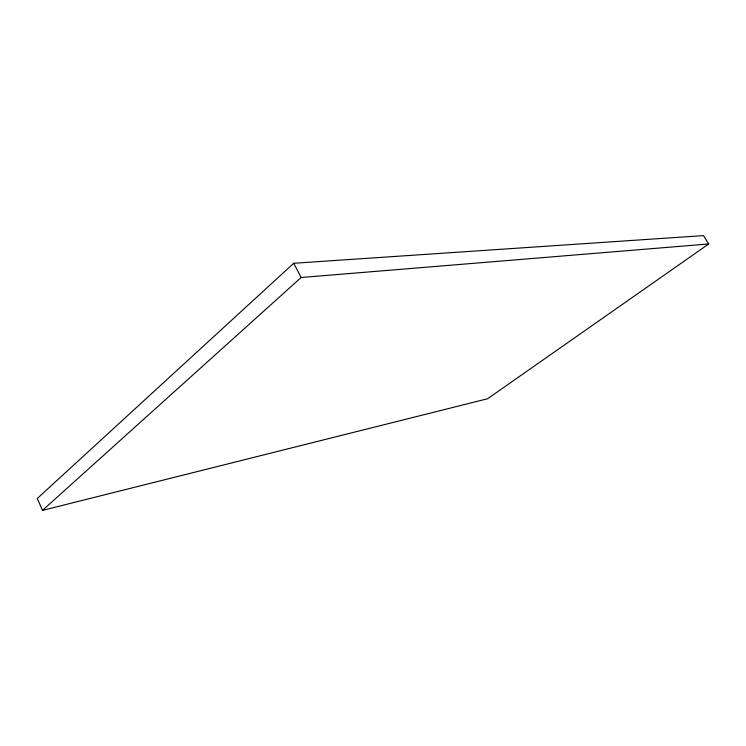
<?xml version="1.0" encoding="UTF-8"?>
<svg xmlns="http://www.w3.org/2000/svg" width="746" height="746" viewBox="0 0 746 746"><rect width="100%" height="100%" fill="white"/><g stroke="black" fill="none" stroke-linecap="round" stroke-linejoin="round"><path stroke-width="1.12" d="M293.719 263.273L37.3 498.459L42.494 510.385L487.604 398.737L708.7 243.97L703.515 235.615L293.719 263.273L301.123 277.512L708.7 243.97M42.494 510.385L301.123 277.512"/></g></svg>
